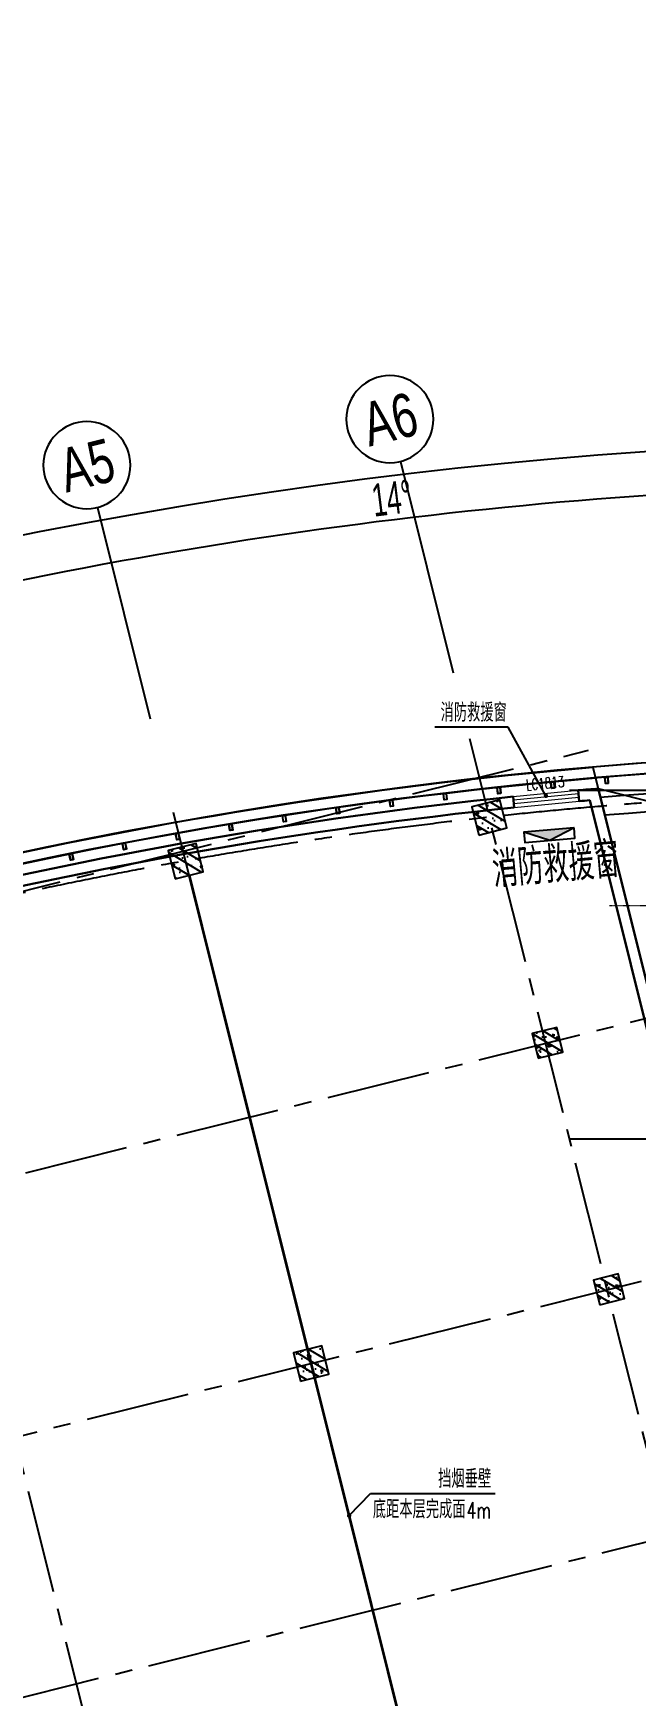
# Model space of a CAD drawing. Extents: x 138868 to 1251000, y -188972 to 132579.
# Drawn here: x 655610 to 672190, y 82828 to 128639 of the extents above; entities that cross this region are included whole.
import ezdxf
from ezdxf.enums import TextEntityAlignment as Align

# ---------------------------------------------------------------- set-up
doc = ezdxf.new("R2010")
doc.units = 0
doc.linetypes.add('CENTER2', pattern=[28.575000000000003, 19.05, -3.175, 3.175, -3.175])
doc.linetypes.add('DASHDOT', pattern=[1, 0.5, -0.25, 0, -0.25])
doc.layers.get('0').update_dxf_attribs({"color": 8})
doc.layers.get('Defpoints').update_dxf_attribs({"color": 8})
for name, color, linetype in [('#幕墙线-平面', 8, 'Continuous'), ('#文字', 8, 'Continuous'), ('#标注', 8, 'Continuous'), ('#结构边线+内凹外凸边线', 8, 'Continuous'), ('#轴线', 8, 'CENTER2'), ('A-FLOR-UNDR', 8, 'Continuous'), ('A-Hole', 8, 'Continuous'), ('COLUMN', 8, 'Continuous'), ('CURTWALL', 8, 'Continuous'), ('DIM_LEAD', 8, 'Continuous'), ('WINDOW_TEXT', 8, 'Continuous'), ('建-填充', 8, 'Continuous'), ('救援窗', 8, 'Continuous'), ('数据中心轮廓线', 8, 'Continuous')]:
    doc.layers.add(name, color=color, linetype=linetype)
for name, color, linetype, lineweight in [('A-WALL', 8, 'Continuous', 50), ('DOTE', 8, 'DASHDOT', 5), ('PUB_TEXT', 8, 'Continuous', 5), ('WALL', 8, 'Continuous', 30), ('WINDOW', 8, 'Continuous', 13)]:
    doc.layers.add(name, color=color, linetype=linetype, lineweight=lineweight)
doc.styles.add('_TCH_DIM', font='SIMPLEX', dxfattribs={"bigfont": 'GBCBIG'})
doc.styles.add('_TCH_WINDOW', font='SIMPLEX', dxfattribs={"height": 3.5, "bigfont": 'GBCBIG'})
doc.styles.add('JHZX', font='jrs.shx', dxfattribs={"width": 0.6, "bigfont": 'jhz.shx'})
doc.styles.add('图纸文字', font='txt.shx', dxfattribs={"width": 0.5, "bigfont": 'HZTXT.shx'})
doc.dimstyles.new('JZBZ-300', dxfattribs={"dimscale": 300, "dimtxt": 3, "dimasz": 1.5, "dimexe": 1, "dimexo": 1, "dimgap": 0.5, "dimtad": 1, "dimdec": 0, "dimdsep": 46, "dimtxsty": 'JHZX', "dimblk1": 'ARCHTICK', "dimblk2": 'ARCHTICK', "dimsah": 1, "dimcen": 0, "dimclrd": 1, "dimclre": 1, "dimclrt": 2, "dimadec": 1, "dimazin": 2, "dimtfac": 1, "dimtdec": 0, "dimtix": 1, "dimtmove": 0, "dimatfit": 3, "dimfxl": 1, "dimtolj": 1, "dimlwd": -1, "dimlwe": -1, "dimarcsym": 1})

# ---------------------------------------------------------------- blocks, each defined once
blk = doc.blocks.new('_FZH')
at = {"layer": '建-填充', "ltscale": 300}
h = blk.add_hatch(dxfattribs=at)
h.set_pattern_fill('钢筋混凝土', color=256, scale=0.1249999999999999, angle=-90.00000000000001)
h.set_pattern_definition([(315, (-0.5000000000000284, 0.5), (0.2209708691207961, 0.2209708691207959), []), (320, (-0.5000000000000284, 0.5), (-0.07844016872824407, -0.8965752282509413), [0.09374999999999993, -1.031249999999999]), (265, (-0.5000000000000284, 0.5), (0.9402401671250143, 0.1734391670162496), [0.07499999999999994, -0.8249999999999994]), (10.45139999999998, (-0.5065366750000067, 0.4252853999999786), (0.8617994275761914, -0.7231367271425267), [0.07967523749999997, -0.8764276399999996]), (316.1842, (-0.2500000000000284, 0.5), (-0.2068987679112728, -1.334051310782055), [0.1406249999999999, -1.546874999999999]), (6.635599999999983, (-0.2672416337500465, 0.3888290687499705), (1.217647338625552, -1.168328381935879), [0.1195128599999999, -1.314641249999999]), (261.1841999999999, (-0.2500000000000284, 0.5), (1.217648251156655, -1.168327431417034), [0.1124999999999999, -1.237499999999999]), (291, (-0.3125000000000284, 0.375), (-0.5032736133316734, -0.7461338151480765), [0.09374999999999993, -1.031249999999999]), (236, (-0.3125000000000284, 0.375), (0.9064375563085658, -0.3041441649019772), [0.07499999999999994, -0.8249999999999994]), (341.4514, (-0.3544395075000182, 0.3128222087499921), (0.4031631208874401, -1.050278285726862), [0.07967523749999997, -0.8764276399999996]), (307.5, (-0.5000000000000284, 0.5), (0.4161173172891392, -0.01519981914661343), [0, -0.8149999999999995, 0, -0.8374999999999995, 0, -0.8281249999999994]), (277.5, (-0.5000000000000284, 0.5), (0.49301463985295, -0.3288369218026856), [0, -0.4774999999999997, 0, -0.7962499999999995, 0, -0.3156249999999998]), (237.5, (-0.5000000000000284, 0.7787500000000023), (-0.02819358966797485, -0.6672780452155109), [0, -0.3124999999999999, 0, -0.9749999999999995, 0, -1.293749999999999]), (227.5, (-0.5000000000000284, 0.9037500000000023), (0.1251312279153969, -0.7289827116779823), [0, -0.4062499999999997, 0, -0.6474999999999995, 0, -0.9187499999999994])])
h.paths.add_polyline_path([(-0.5000000000000284, 0.5), (-0.5000000000000284, -0.5), (0.4999999999999716, -0.5), (0.4999999999999716, 0.5)])
at = {"layer": '#结构边线+内凹外凸边线'}
blk.add_lwpolyline([(-0.5000000000000284, -0.5), (0.4999999999999716, -0.5), (0.4999999999999716, 0.5), (-0.5000000000000284, 0.5)], close=True, dxfattribs=at)
blk = doc.blocks.new('$WINLIB2D$00000001')
for points in [[(-0.4999999999999964, 0.5000000000000142), (-0.4999999999999964, -0.4999999999999858)], [(-0.4999999999999964, 0.5000000000000142), (0.5000000000000036, 0.5000000000000142)], [(0.5000000000000036, -0.4999999999999858), (0.5000000000000036, 0.5000000000000142)], [(0.5000000000000036, 0.1666666666666714), (-0.4999999999999964, 0.1666666666666714)], [(0.5000000000000036, -0.1666666666666572), (-0.4999999999999964, -0.1666666666666572)], [(-0.4999999999999964, -0.4999999999999858), (0.5000000000000036, -0.4999999999999858)]]:
    blk.add_lwpolyline(points)
blk = doc.blocks.new('A$C6e55dde9')
at = {"layer": '救援窗'}
h = blk.add_hatch(color=256, dxfattribs=at)
edge = h.paths.add_edge_path()
edge.add_arc((-838.8111760434695, -143.3865258190199), 838.811176043564, 350.47785121665, 360.0000000000175)
edge.add_arc((838.8111760437023, -143.3865258189617), 838.8111760435627, 179.9999999999825, 189.52214878335)
edge.add_line((11.55737061565742, -282.1501033917884), (692.9326290938072, 0))
edge.add_line((692.9326290939935, 5.820766091346741e-11), (-692.9326290938072, 5.820766091346741e-11))
edge.add_line((-692.9326290939935, 0), (-11.55737061584352, -282.1501033917884))
edge = h.paths.add_edge_path()
edge.add_line((-11.55737061565742, -282.1501033917302), (9.313261273291573e-11, -286.7730516374926))
edge.add_line((2.328306436538696e-10, -286.7730516374577), (11.55737061598338, -282.1501033916953))
edge.add_arc((838.8111760437023, -143.3865258189617), 838.811176043564, 179.9999999999825, 189.52214878335, ccw=False)
edge.add_arc((-838.8111760434695, -143.3865258190199), 838.8111760435627, -9.52214878335002, 1.750777300912887e-11, ccw=False)
blk.add_lwpolyline([(692.9326290939935, 5.820766091346741e-11), (-692.9326290939935, 0), (-692.9326290937606, -286.7730516374577), (692.9326290935278, -286.7730516375159)], close=True, dxfattribs=at)
blk.add_lwpolyline([(692.9326290939935, 5.820766091346741e-11), (2.328306436538696e-10, -286.7730516374577), (-692.9326290939935, 0)], dxfattribs=at)
blk = doc.blocks.new('A$Cf5e5299f')
at = {"layer": '#标注', "ltscale": 300}
blk.add_blockref('A$C6e55dde9', (0, 0), dxfattribs=at)
at = {"layer": '#文字', "style": '图纸文字', "width": 0.7}
blk.add_text('消防救援窗', height=1000, dxfattribs=at).set_placement((-1646.082231758744, -1458.181618343457))
blk = doc.blocks.new('*U3166')
blk.add_line((-8.960830237663566e-17, -20), (0, 0))
blk.add_circle((0, -24), 4)
at = {"style": 'JHZX', "width": 0.75}
blk.add_attdef('AXES', text='', height=4, dxfattribs=at).set_placement((0, -24), align=Align.MIDDLE_CENTER)
blk = doc.blocks.new('_ARCHTICK')
at = {"color": 0, "linetype": 'ByBlock', "const_width": 0.15}
blk.add_lwpolyline([(-0.5, -0.5), (0.5, 0.5)], dxfattribs=at)
blk = doc.blocks.new('*D3303')
at = {"layer": '#标注', "ltscale": 300, "transparency": 16777216}
for p, q in [((619690.8966844854, 99692.36909648812), (618493.7441984474, 101943.8854600347)), ((772030.3676290057, 79636.49725693118), (773769.463448728, 81501.44919732271))]:
    blk.add_line(p, q, dxfattribs=at)
blk.add_arc((681801.9844985382, -17121.59754685307), 134550.0001244253, 46.99999999366518, 117.9999999999996, dxfattribs=at)
at = {"layer": 'Defpoints', "color": 0, "ltscale": 300, "transparency": 16777216}
for p in [(726346.5674255104, 109840.9271025289), (619831.7381533211, 99427.48481863046), (771825.7681209628, 79417.09114646805), (681801.9844985382, -17121.59754685307)]:
    blk.add_point(p, dxfattribs=at)
at = {"layer": '#标注', "ltscale": 300, "transparency": 16777216, "xscale": 450, "yscale": 450, "zscale": 450}
for p, rotation in [((618634.5856672832, 101679.001182177), 207.9999999999996), ((773564.8639406849, 81282.0430868596), 316.9999999936652)]:
    blk.add_blockref('_ARCHTICK', p, dxfattribs=dict(at, rotation=rotation))
at = {"layer": '#标注', "ltscale": 300, "transparency": 16777216, "insert": (699442.5994007268, 116872.1755902029), "char_height": 900, "attachment_point": 5, "rotation": 352.4999999968324, "style": 'JHZX'}
blk.add_mtext('\\A1;71°', dxfattribs=at)
blk = doc.blocks.new('*D3310')
at = {"layer": '#标注', "ltscale": 300, "transparency": 16777216}
for p, q in [((681801.9844985387, 115178.4025755829), (681801.9844985388, 116528.4025775726)), ((649795.7176810806, 111248.52715826), (649469.1231215396, 112558.4263906632))]:
    blk.add_line(p, q, dxfattribs=at)
blk.add_arc((681801.9844985381, -17121.59754685318), 133350.0001244258, 89.99999999999972, 104.0000000000007, dxfattribs=at)
at = {"layer": 'Defpoints', "color": 0, "ltscale": 300, "transparency": 16777216}
for p in [(670952.805221456, 115786.332397895), (681801.9844985387, 114878.402575583), (649868.2942497605, 110957.4384403773), (681801.9844985381, -17121.59754685318)]:
    blk.add_point(p, dxfattribs=at)
at = {"layer": '#标注', "ltscale": 300, "transparency": 16777216, "xscale": 450, "yscale": 450, "zscale": 450}
for p, rotation in [((681801.9844985388, 116228.4025775726), 359.9999999999997), ((649541.6996902196, 112267.3376727804), 194.0000000000007)]:
    blk.add_blockref('_ARCHTICK', p, dxfattribs=dict(at, rotation=rotation))
at = {"layer": '#标注', "ltscale": 300, "transparency": 16777216, "insert": (665477.5859342545, 115829.9595890002), "char_height": 900, "attachment_point": 5, "rotation": 7.000000000000215, "style": 'JHZX'}
blk.add_mtext('\\A1;14°', dxfattribs=at)
blk = doc.blocks.new('*D3311')
at = {"layer": '#标注', "ltscale": 300, "transparency": 16777216}
for p, q in [((649795.7176810806, 111248.52715826), (649469.1231215396, 112558.4263906634)), ((619690.8966844853, 99692.36909648807), (619057.1100737902, 100884.3483486046))]:
    blk.add_line(p, q, dxfattribs=at)
blk.add_arc((681801.9844985381, -17121.59754685304), 133350.0001244259, 104.0000000000007, 117.9999999999996, dxfattribs=at)
at = {"layer": 'Defpoints', "color": 0, "ltscale": 300, "transparency": 16777216}
for p in [(649868.2942497605, 110957.4384403772), (639121.7338599212, 109213.7448503133), (619831.738153321, 99427.48481863036), (681801.9844985381, -17121.59754685304)]:
    blk.add_point(p, dxfattribs=at)
at = {"layer": '#标注', "ltscale": 300, "transparency": 16777216, "xscale": 450, "yscale": 450, "zscale": 450}
for p, rotation in [((649541.6996902195, 112267.3376727806), 14.00000000000064), ((619197.9515426259, 100619.4640707469), 207.9999999999996)]:
    blk.add_blockref('_ARCHTICK', p, dxfattribs=dict(at, rotation=rotation))
at = {"layer": '#标注', "ltscale": 300, "transparency": 16777216, "insert": (633798.5976123547, 107931.5006986087), "char_height": 900, "attachment_point": 5, "rotation": 21.00000000000008, "style": 'JHZX'}
blk.add_mtext('\\A1;14°', dxfattribs=at)
blk = doc.blocks.new('LZ')
at = {"layer": '#幕墙线-平面', "ltscale": 250}
for points in [[(-32.49999999988358, -9.730402962304652e-05, -0.414213562373095), (-40.00002245465294, 7.499880241084611), (-40.00051645992789, 172.4998802403279, -0.414213562373095), (-32.50053891458083, 179.9999026951264), (32.49946108506992, 180.0000973032147, -0.414213562373095), (39.99948353983928, 172.5001197580132), (39.9999775448814, 7.500119758740766, -0.4142135623730949), (32.49999999976717, 9.730400051921606e-05)], [(-32.50001796381548, 5.999902695941273, -0.4142135623730951), (-34.00002245488577, 7.499898204987403), (-34.00051645981148, 172.4998982042016, -0.4142135623730951), (-32.50052095076535, 173.9999026951555), (32.49947904876899, 174.0000973032147, -0.4142135623730951), (33.99948353983928, 172.5001017941977), (33.9999775448814, 7.500101794925286, -0.4142135623730951), (32.49998203583527, 6.000097303971415)]]:
    blk.add_lwpolyline(points, format="xyb", close=True, dxfattribs=at)

msp = doc.modelspace()

# ---------------------------------------------------------------- linework, layer by layer
at = {"layer": '#幕墙线-平面', "ltscale": 500}
msp.add_lwpolyline([(761785.7021367899, 80236.5293820416, 0.2860734634963688), (629644.3737756824, 97576.19508340204, 0.4324632496480859), (625892.3873621356, 86538.02304446994), (640625.2731387625, 58829.49485344224, 0.3897332674103929), (650836.5475836173, 55230.53932774154, -0.2739152575343032), (730366.7564053333, 44807.01384322852, 0.3893999561442285), (741154.2845651149, 45646.18442381307), (762558.2004719381, 68599.07411428931, 0.4327152502695922)], format="xyb", close=True, dxfattribs=at)
at = {"layer": '#幕墙线-平面'}
msp.add_lwpolyline([(761595.2647135956, 80004.72431771568, 0.2860734634963688), (629768.5585628725, 97303.10510073969, 0.432463249648085), (626157.271639935, 86678.86451341532), (640890.1574166203, 58970.33632227796, 0.3897332674103919), (650718.5090697638, 55506.34162876027, -0.2739152575343032), (730551.8826010458, 45043.08224785113, 0.3893999561442295), (740934.8784545397, 45850.78393173584), (762338.7943614523, 68803.67362230801, 0.4327152502695888), (761595.2647205242, 80004.72431202367)], format="xyb", dxfattribs=at)
at = {"layer": '#轴线', "ltscale": 150}
for p, q in [((679523.3511998034, 61461.40198159689), (667620.793932477, 109199.9517297031)), ((620309.013209966, 96270.12496457488), (670891.3070538254, 108881.7072678914)), ((670368.7748305406, 107778.4023969982), (693235.1942601376, 107778.4023969982)), ((671372.8670990844, 59429.25805855967), (659470.3098317587, 107167.807806666)), ((665501.0163439335, 48258.01495860034), (651319.8257310395, 105135.6638836286)), ((622135.5235217432, 88944.3922311911), (672717.817365603, 101555.9745345077)), ((670368.7748305725, 98178.40233790182), (693235.1942601695, 98178.40233790182)), ((623828.9768452584, 82152.32192952588), (674411.2706890893, 94763.9042328361)), ((625522.4301144555, 75360.2518455938), (676104.7239582869, 87971.83414890448))]:
    msp.add_line(p, q, dxfattribs=at)
msp.add_arc((681801.9845202183, -17121.59760284243), 124899.9999998406, 45.62366798156813, 118.9562780656252, dxfattribs=at)
at = {"layer": 'A-FLOR-UNDR'}
for radius, start, end in [(125149.9999999212, 85.14939068126174, 94.85429455429617), (124649.9999999212, 85.18640811143864, 94.81359187526822)]:
    msp.add_arc((681801.9844138296, -17121.59763692215), radius, start, end, dxfattribs=at)
at = {"layer": 'A-Hole'}
msp.add_lwpolyline([(671158.2912235644, 107825.878618348), (678239.6568318454, 106045.4339752424), (681601.9846759131, 98578.40270215453)], dxfattribs=at)
at = {"layer": 'A-WALL', "const_width": 75}
msp.add_lwpolyline([(670647.101507806, 62340.14546348597), (659901.6048354544, 105437.9786383249)], dxfattribs=at)
at = {"layer": 'CURTWALL'}
msp.add_lwpolyline([(627737.8805416012, 96357.75140379427, -0.2908992325011202), (761595.2648710769, 80004.72431165114, -0.4327152502716877), (762338.7945111117, 68803.6736218388), (740934.8786046377, 45850.78393173695, -0.3893999561661724), (730551.8827509871, 45043.08224797505, 0.2739152575397938), (650718.5092216709, 55506.34162953566, -0.3897332673818215), (640890.1575669281, 58970.33632188418), (626157.271790033, 86678.86451341637, -0.432463249619753), (629768.5587127474, 97303.10510063928, -0.08556401828085222), (671084.7853147958, 108120.6941065352)], format="xyb", dxfattribs=at)
msp.add_arc((681801.984545253, -17121.59763798025), 125700.0000030352, 85.10901611548921, 94.89098397812093, dxfattribs=at)
at = {"layer": 'DIM_LEAD'}
for p, q in [((668683.0694553885, 109513.9726777082), (666661.9998499709, 109513.9726777082)), ((669718.5480868588, 107625.6331039791), (668683.0694553885, 109513.9726777082)), ((664301.3547758958, 87791.54546487721), (664886.8790578383, 88397.46159184154)), ((664886.8790578383, 88397.46159184154), (668322.6252658684, 88397.46159184154))]:
    msp.add_line(p, q, dxfattribs=at)
at = {"layer": 'DIM_LEAD', "const_width": 60}
for points in [[(669732.9723966517, 107599.3283651096, 1), (669704.1237770659, 107651.9378428487, 1)], [(664280.5076957098, 87769.9723508759, 1), (664322.2018560818, 87813.11857887852, 1)]]:
    msp.add_lwpolyline(points, format="xyb", close=True, dxfattribs=at)
at = {"layer": 'DOTE'}
msp.add_line((671466.209626141, 104600.1999253852), (692137.7542301887, 104600.1999253852), dxfattribs=at)
at = {"layer": 'WALL'}
for p, q in [((670608.0174929833, 107777.7795862014), (670636.9418836618, 107479.1694275264)), ((673463.9459382626, 98578.40204010764), (671158.2917627795, 107825.8758464655)), ((668845.327186923, 107305.6275639014), (668816.4027962445, 107604.2377225765)), ((673185.7263737982, 98454.21011626854), (670929.1099197809, 107505.0043643454))]:
    msp.add_line(p, q, dxfattribs=at)
for centre, radius, start, end in [((681801.9819273243, -17121.60055511328), 125399.9999977749, 94.86900436884218, 95.1213857141292), ((681801.981927318, -17121.60055511352), 125399.9999977746, 95.94382022528659, 111.9036595915423), ((681801.9819273178, -17121.60055511375), 125099.9999977747, 95.94480638047848, 111.9026734414982), ((681801.9819273201, -17121.6005551141), 125099.9999977753, 94.98606449557501, 95.12039956470274)]:
    msp.add_arc(centre, radius, start, end, dxfattribs=at)
at = {"layer": '数据中心轮廓线'}
msp.add_lwpolyline([(634798.053648137, 99782.76704069378, -0.07427249549824926), (671011.2840356373, 108415.4916355753), (673463.9465926089, 98578.39941566746), (690140.0232247936, 98578.40212819184), (692592.6851224632, 108415.4916298101, -0.07427249536330699), (728805.9154426176, 99782.7670407251, -0.07427249536330699)], format="xyb", dxfattribs=at)
msp.add_arc((681801.984545253, -17121.59763797495), 126000.0000030299, 85.08714398447064, 94.91560692788268, dxfattribs=at)

# ---------------------------------------------------------------- block references
at = {"layer": '#幕墙线-平面', "ltscale": 300}
for p, rotation in [((671382.2672220112, 108145.7943060689), 184.7549057329059), ((666934.6026353466, 107696.0731831546), 186.7926567680076), ((668415.3455559788, 107863.5530419129), 186.1134064229737), ((669897.9698757166, 108013.4671060111), 185.4341560779398), ((663979.593130257, 107308.5126996224), 188.1511574580754), ((665455.9492219507, 107511.0510678667), 187.4719071130414), ((661034.6025263122, 106851.0035234938), 189.5096581481432), ((662505.7418518579, 107088.4865437822), 188.8304078031092), ((658101.2863572261, 106323.8028446782), 190.868158838211), ((659566.3819120321, 106596.0970153463), 190.188908493177), ((656639.5217708964, 106034.1592805439), 191.5474091832448)]:
    msp.add_blockref('LZ', p, dxfattribs=dict(at, rotation=rotation))
at = {"layer": '#标注'}
ref = msp.add_blockref('*U3166', (667167.1878261648, 111019.2664522369), dxfattribs=dict(at, xscale=-300.0000000000002, yscale=300.0000000000002, zscale=300.0000000000001, rotation=193.9999999999983))
ref.add_attrib('AXES', 'A6', dxfattribs={"layer": '0', "height": 1200, "rotation": 13.99999999999824, "style": 'JHZX', "width": 0.7500000000000003}).set_placement((665425.3501778473, 118005.3956814241), align=Align.MIDDLE_CENTER)
ref = msp.add_blockref('*U3166', (658826.3267337526, 109750.6829376678), dxfattribs=dict(at, xscale=-300.0000000000002, yscale=300.0000000000002, zscale=300.0000000000001, rotation=193.9999999999983))
ref.add_attrib('AXES', 'A5', dxfattribs={"layer": '0', "height": 1200, "rotation": 13.99999999999824, "style": 'JHZX', "width": 0.7500000000000003}).set_placement((657084.4890854354, 116736.812166855), align=Align.MIDDLE_CENTER)
at = {"layer": '#标注', "ltscale": 300, "rotation": 5.014223628459669}
msp.add_blockref('A$Cf5e5299f', (669803.1308864881, 106683.6546963366), dxfattribs=at)
at = {"layer": 'COLUMN'}
for p, xscale, yscale, zscale, rotation in [((668161.4944697416, 107031.32032409), 800.00000000034, 800.00000000034, 800.00000000034, 13.99999999997211), ((659804.8360675673, 105826.0967660854), 800.00000000034, 800.00000000034, 800.00000000034, 13.99999999997211), ((669761.933109669, 100818.9898163411), 699.9999999998191, 699.9999999998191, 699.9999999998191, 14.00000000000213), ((671455.386378868, 94026.91973240807), 699.9999999998191, 699.9999999998191, 699.9999999998191, 14.00000000000213), ((663256.3874918721, 91982.67971460038), 799.9999999998031, 799.9999999998031, 799.9999999998031, 14.00000000002467)]:
    msp.add_blockref('_FZH', p, dxfattribs=dict(at, xscale=xscale, yscale=yscale, zscale=zscale, rotation=rotation))
at = {"layer": 'WINDOW'}
ref = msp.add_blockref('$WINLIB2D$00000001', (669726.672339506, 107541.7035796679), dxfattribs=dict(at, xscale=1800, yscale=300, zscale=-1800, rotation=5.532602970621388))
ref.add_attrib('A', 'LC1813', (669181.8936052872, 107772.389052898), dxfattribs={"layer": 'WINDOW_TEXT', "height": 297.5, "rotation": 5.532602970621394, "style": '_TCH_WINDOW', "width": 0.7058823529411765})

# ---------------------------------------------------------------- texts
at = {"layer": 'PUB_TEXT', "style": '_TCH_DIM'}
for s, p in [('消防救援窗', (666819.4998499709, 109671.4726777082)), ('挡烟垂壁', (666752.0933509748, 88554.96159184154)), ('底距本层完成面', (664954.8061169323, 87714.96159184154))]:
    msp.add_text(s, height=506.3829787234042, dxfattribs=at).set_placement(p)
at = {"layer": 'PUB_TEXT', "style": '_TCH_DIM', "width": 0.7058823529411765}
msp.add_text('4m', height=446.25, dxfattribs=at).set_placement((667535.1252658684, 87714.96159184154))

# ---------------------------------------------------------------- dimensions: what is measured, and where the dimension line sits
at = {"layer": '#标注', "ltscale": 300}
for base, center, p1, p2, picture, middle in [((726346.5674255104, 109840.9271025289), (681801.9844985381, -17121.59754685307), (771825.7681209627, 79417.09114646801), (619831.738153321, 99427.48481863044), '*D3303', (699442.599400727, 116872.175590203)), ((670952.805221456, 115786.332397895), (681801.9844985381, -17121.59754685318), (681801.9844985388, 114878.402575583), (649868.2942497605, 110957.4384403772), '*D3310', (665477.5859342543, 115829.9595890002)), ((639121.7338599212, 109213.7448503133), (681801.9844985378, -17121.59754685307), (649868.2942497605, 110957.4384403772), (619831.738153321, 99427.48481863039), '*D3311', (633798.5976123547, 107931.5006986087))]:
    dim = msp.add_angular_dim_3p(base=base, center=center, p1=p1, p2=p2, dimstyle='JZBZ-300', override={"dimclrd": 256, "dimclre": 256, "dimclrt": 256}, dxfattribs=at)
    dim.commit()
    dim.dimension.update_dxf_attribs({"geometry": picture, "text_midpoint": middle})

doc.saveas('drawing.dxf')
